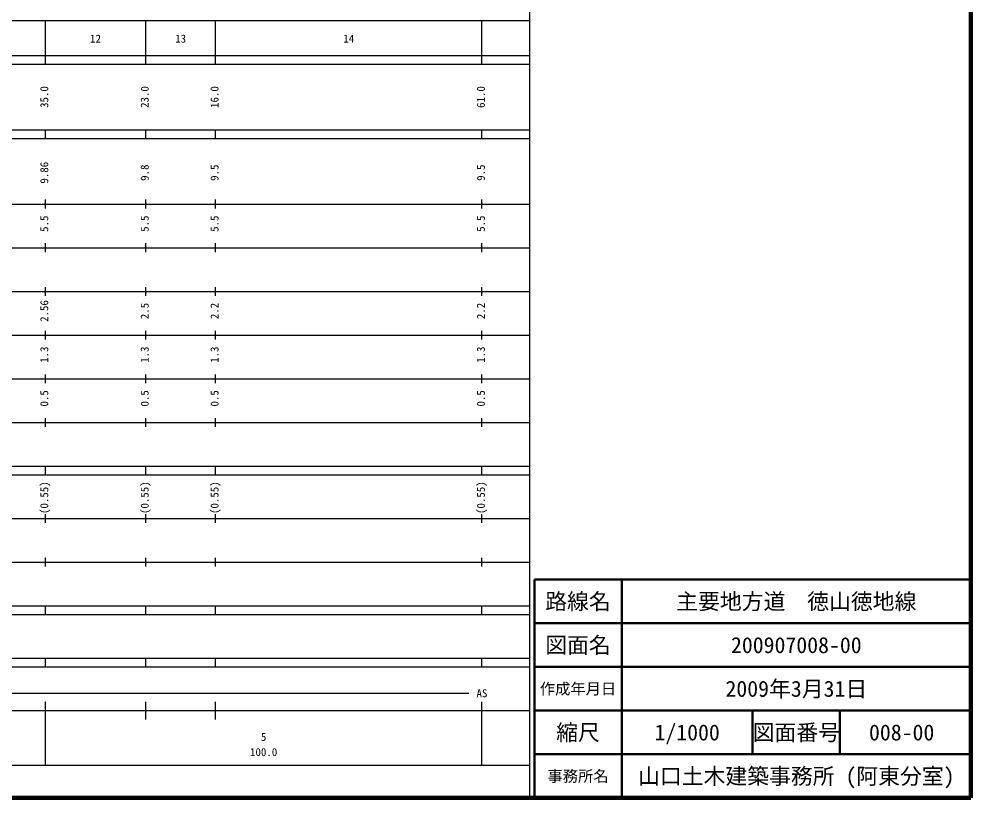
# Model space of a CAD drawing. Units: millimetres, scale not verified. Extents: x 40000 to 680000, y 20000 to 380000.
# Drawn here: x 461977 to 680000, y 20000 to 198357 of the extents above; entities that cross this region are included whole.
import ezdxf
from ezdxf.enums import TextEntityAlignment as Align

# ---------------------------------------------------------------- set-up
doc = ezdxf.new("R2010")
doc.units = ezdxf.units.MM
doc.header["$LTSCALE"] = 1000
for name, color, linetype, lineweight in [('M-TTL', 2, 'Continuous', 140), ('M-TTL-BAND', 7, 'Continuous', 25), ('M-TTL-FRAM', 2, 'Continuous', 50), ('M-TTL-LINE', 7, 'Continuous', 50)]:
    doc.layers.add(name, color=color, linetype=linetype, lineweight=lineweight)
doc.layers.add('M-TTL-TXT', color=7, linetype='Continuous')
doc.styles.add('ＭＳ ゴシック', font='')
doc.styles.get('ＭＳ ゴシック').set_extended_font_data('MS Gothic')

msp = doc.modelspace()

# ---------------------------------------------------------------- linework, layer by layer
at = {"layer": 'M-TTL'}
for p, q in [((680000, 20000), (680000, 380000)), ((40000, 20000), (680000, 20000))]:
    msp.add_line(p, q, dxfattribs=at)
at = {"layer": 'M-TTL-BAND'}
for p, q in [((579000, 20000), (579000, 370000)), ((68000, 198000), (579000, 198000)), ((468000, 188000), (468000, 198000)), ((491000, 188000), (491000, 198000)), ((507000, 188000), (507000, 198000)), ((568000, 188000), (568000, 198000)), ((40000, 190000), (579000, 190000)), ((40000, 188000), (579000, 188000)), ((40000, 173000), (579000, 173000)), ((468000, 171000), (468000, 173000)), ((491000, 171000), (491000, 173000)), ((507000, 171000), (507000, 173000)), ((568000, 171000), (568000, 173000)), ((40000, 171000), (579000, 171000)), ((468000, 155000), (468000, 157000)), ((491000, 155000), (491000, 157000)), ((507000, 155000), (507000, 157000)), ((568000, 155000), (568000, 157000)), ((40000, 156000), (579000, 156000)), ((468000, 145000), (468000, 147000)), ((491000, 145000), (491000, 147000)), ((507000, 145000), (507000, 147000)), ((568000, 145000), (568000, 147000)), ((46000, 146000), (579000, 146000)), ((52000, 136000), (579000, 136000)), ((468000, 135000), (468000, 137000)), ((491000, 135000), (491000, 137000)), ((507000, 135000), (507000, 137000)), ((568000, 135000), (568000, 137000)), ((468000, 125000), (468000, 127000)), ((491000, 125000), (491000, 127000)), ((507000, 125000), (507000, 127000)), ((568000, 125000), (568000, 127000)), ((46000, 126000), (579000, 126000)), ((52000, 116000), (579000, 116000)), ((468000, 115000), (468000, 117000)), ((491000, 115000), (491000, 117000)), ((507000, 115000), (507000, 117000)), ((568000, 115000), (568000, 117000)), ((468000, 105000), (468000, 107000)), ((491000, 105000), (491000, 107000)), ((507000, 105000), (507000, 107000)), ((568000, 105000), (568000, 107000)), ((46000, 106000), (579000, 106000)), ((40000, 96000), (579000, 96000)), ((468000, 94000), (468000, 96000)), ((491000, 94000), (491000, 96000)), ((507000, 94000), (507000, 96000)), ((568000, 94000), (568000, 96000)), ((40000, 94000), (579000, 94000)), ((49000, 84000), (579000, 84000)), ((468000, 83000), (468000, 85000)), ((491000, 83000), (491000, 85000)), ((507000, 83000), (507000, 85000)), ((568000, 83000), (568000, 85000)), ((468000, 73000), (468000, 75000)), ((491000, 73000), (491000, 75000)), ((507000, 73000), (507000, 75000)), ((568000, 73000), (568000, 75000)), ((40000, 74000), (579000, 74000)), ((40000, 64000), (579000, 64000)), ((468000, 62000), (468000, 64000)), ((491000, 62000), (491000, 64000)), ((507000, 62000), (507000, 64000)), ((568000, 62000), (568000, 64000)), ((40000, 62000), (579000, 62000)), ((40000, 52000), (579000, 52000)), ((468000, 50000), (468000, 52000)), ((491000, 50000), (491000, 52000)), ((507000, 50000), (507000, 52000)), ((568000, 50000), (568000, 52000)), ((40000, 50000), (579000, 50000)), ((71000, 44000), (565000, 44000)), ((468000, 27500), (468000, 42000)), ((491000, 38000), (491000, 42000)), ((507000, 38000), (507000, 42000)), ((568000, 27500), (568000, 42000)), ((40000, 40000), (579000, 40000)), ((68000, 27500), (579000, 27500))]:
    msp.add_line(p, q, dxfattribs=at)
at = {"layer": 'M-TTL-FRAM'}
for p, q in [((680000, 70000), (580000, 70000)), ((580000, 70000), (580000, 20000))]:
    msp.add_line(p, q, dxfattribs=at)
at = {"layer": 'M-TTL-LINE'}
for p, q in [((600000, 70000), (600000, 20000)), ((680000, 60000), (580000, 60000)), ((680000, 50000), (580000, 50000)), ((680000, 40000), (580000, 40000)), ((630000, 40000), (630000, 30000)), ((650000, 40000), (650000, 30000)), ((680000, 30000), (580000, 30000))]:
    msp.add_line(p, q, dxfattribs=at)

# ---------------------------------------------------------------- texts
at = {"layer": 'M-TTL-BAND', "style": 'ＭＳ ゴシック'}
for s, p in [('12', (479500, 192405)), ('13', (499000, 192405)), ('14', (537500, 192405)), ('AS', (568000, 42500)), ('5', (518000, 32523)), ('100.0', (518000, 29033))]:
    msp.add_text(s, height=1833, dxfattribs=at).set_placement(p, align=Align.BOTTOM_CENTER)
for s, p in [('35.0', (469217, 180500)), ('23.0', (492217, 180500)), ('16.0', (508217, 180500)), ('61.0', (569217, 180500)), ('9.86', (469217, 163174)), ('9.8', (492217, 163174)), ('9.5', (508217, 163174)), ('9.5', (569217, 163174)), ('5.5', (469217, 151500)), ('5.5', (492217, 151500)), ('5.5', (508217, 151500)), ('5.5', (569217, 151500)), ('2.56', (469217, 131500)), ('2.5', (492217, 131500)), ('2.2', (508217, 131500)), ('2.2', (569217, 131500)), ('1.3', (469217, 121500)), ('1.3', (492217, 121500)), ('1.3', (508217, 121500)), ('1.3', (569217, 121500)), ('0.5', (469217, 111500)), ('0.5', (492217, 111500)), ('0.5', (508217, 111500)), ('0.5', (569217, 111500)), ('(0.55)', (469217, 88764)), ('(0.55)', (492217, 88764)), ('(0.55)', (508217, 88764)), ('(0.55)', (569217, 88764))]:
    msp.add_text(s, height=1833, rotation=90, dxfattribs=at).set_placement(p, align=Align.BOTTOM_CENTER)
at = {"layer": 'M-TTL-TXT', "style": 'ＭＳ ゴシック'}
for s, height, p in [('路線名', 3666, (590000, 65000)), ('路線名', 3666, (590000, 65000)), ('主要地方道\u3000徳山徳地線', 3666, (640000, 65000)), ('図面名', 3666, (590000, 55000)), ('図面名', 3666, (590000, 55000)), ('200907008-00', 3666, (640000, 55000)), ('作成年月日', 2566, (590000, 45000)), ('作成年月日', 2566, (590000, 45000)), ('2009年3月31日', 3666, (640000, 45000)), ('縮尺', 3666, (590000, 35000)), ('縮尺', 3666, (590000, 35000)), ('1/1000', 3666, (615000, 35000)), ('図面番号', 3666, (640000, 35000)), ('図面番号', 3666, (640000, 35000)), ('008-00', 3666, (664125, 35000)), ('事務所名', 2566, (590000, 25000)), ('事務所名', 2566, (590000, 25000)), ('山口土木建築事務所 (阿東分室)', 3666, (640000, 25000))]:
    msp.add_text(s, height=height, dxfattribs=at).set_placement(p, align=Align.MIDDLE_CENTER)

doc.saveas('drawing.dxf')
